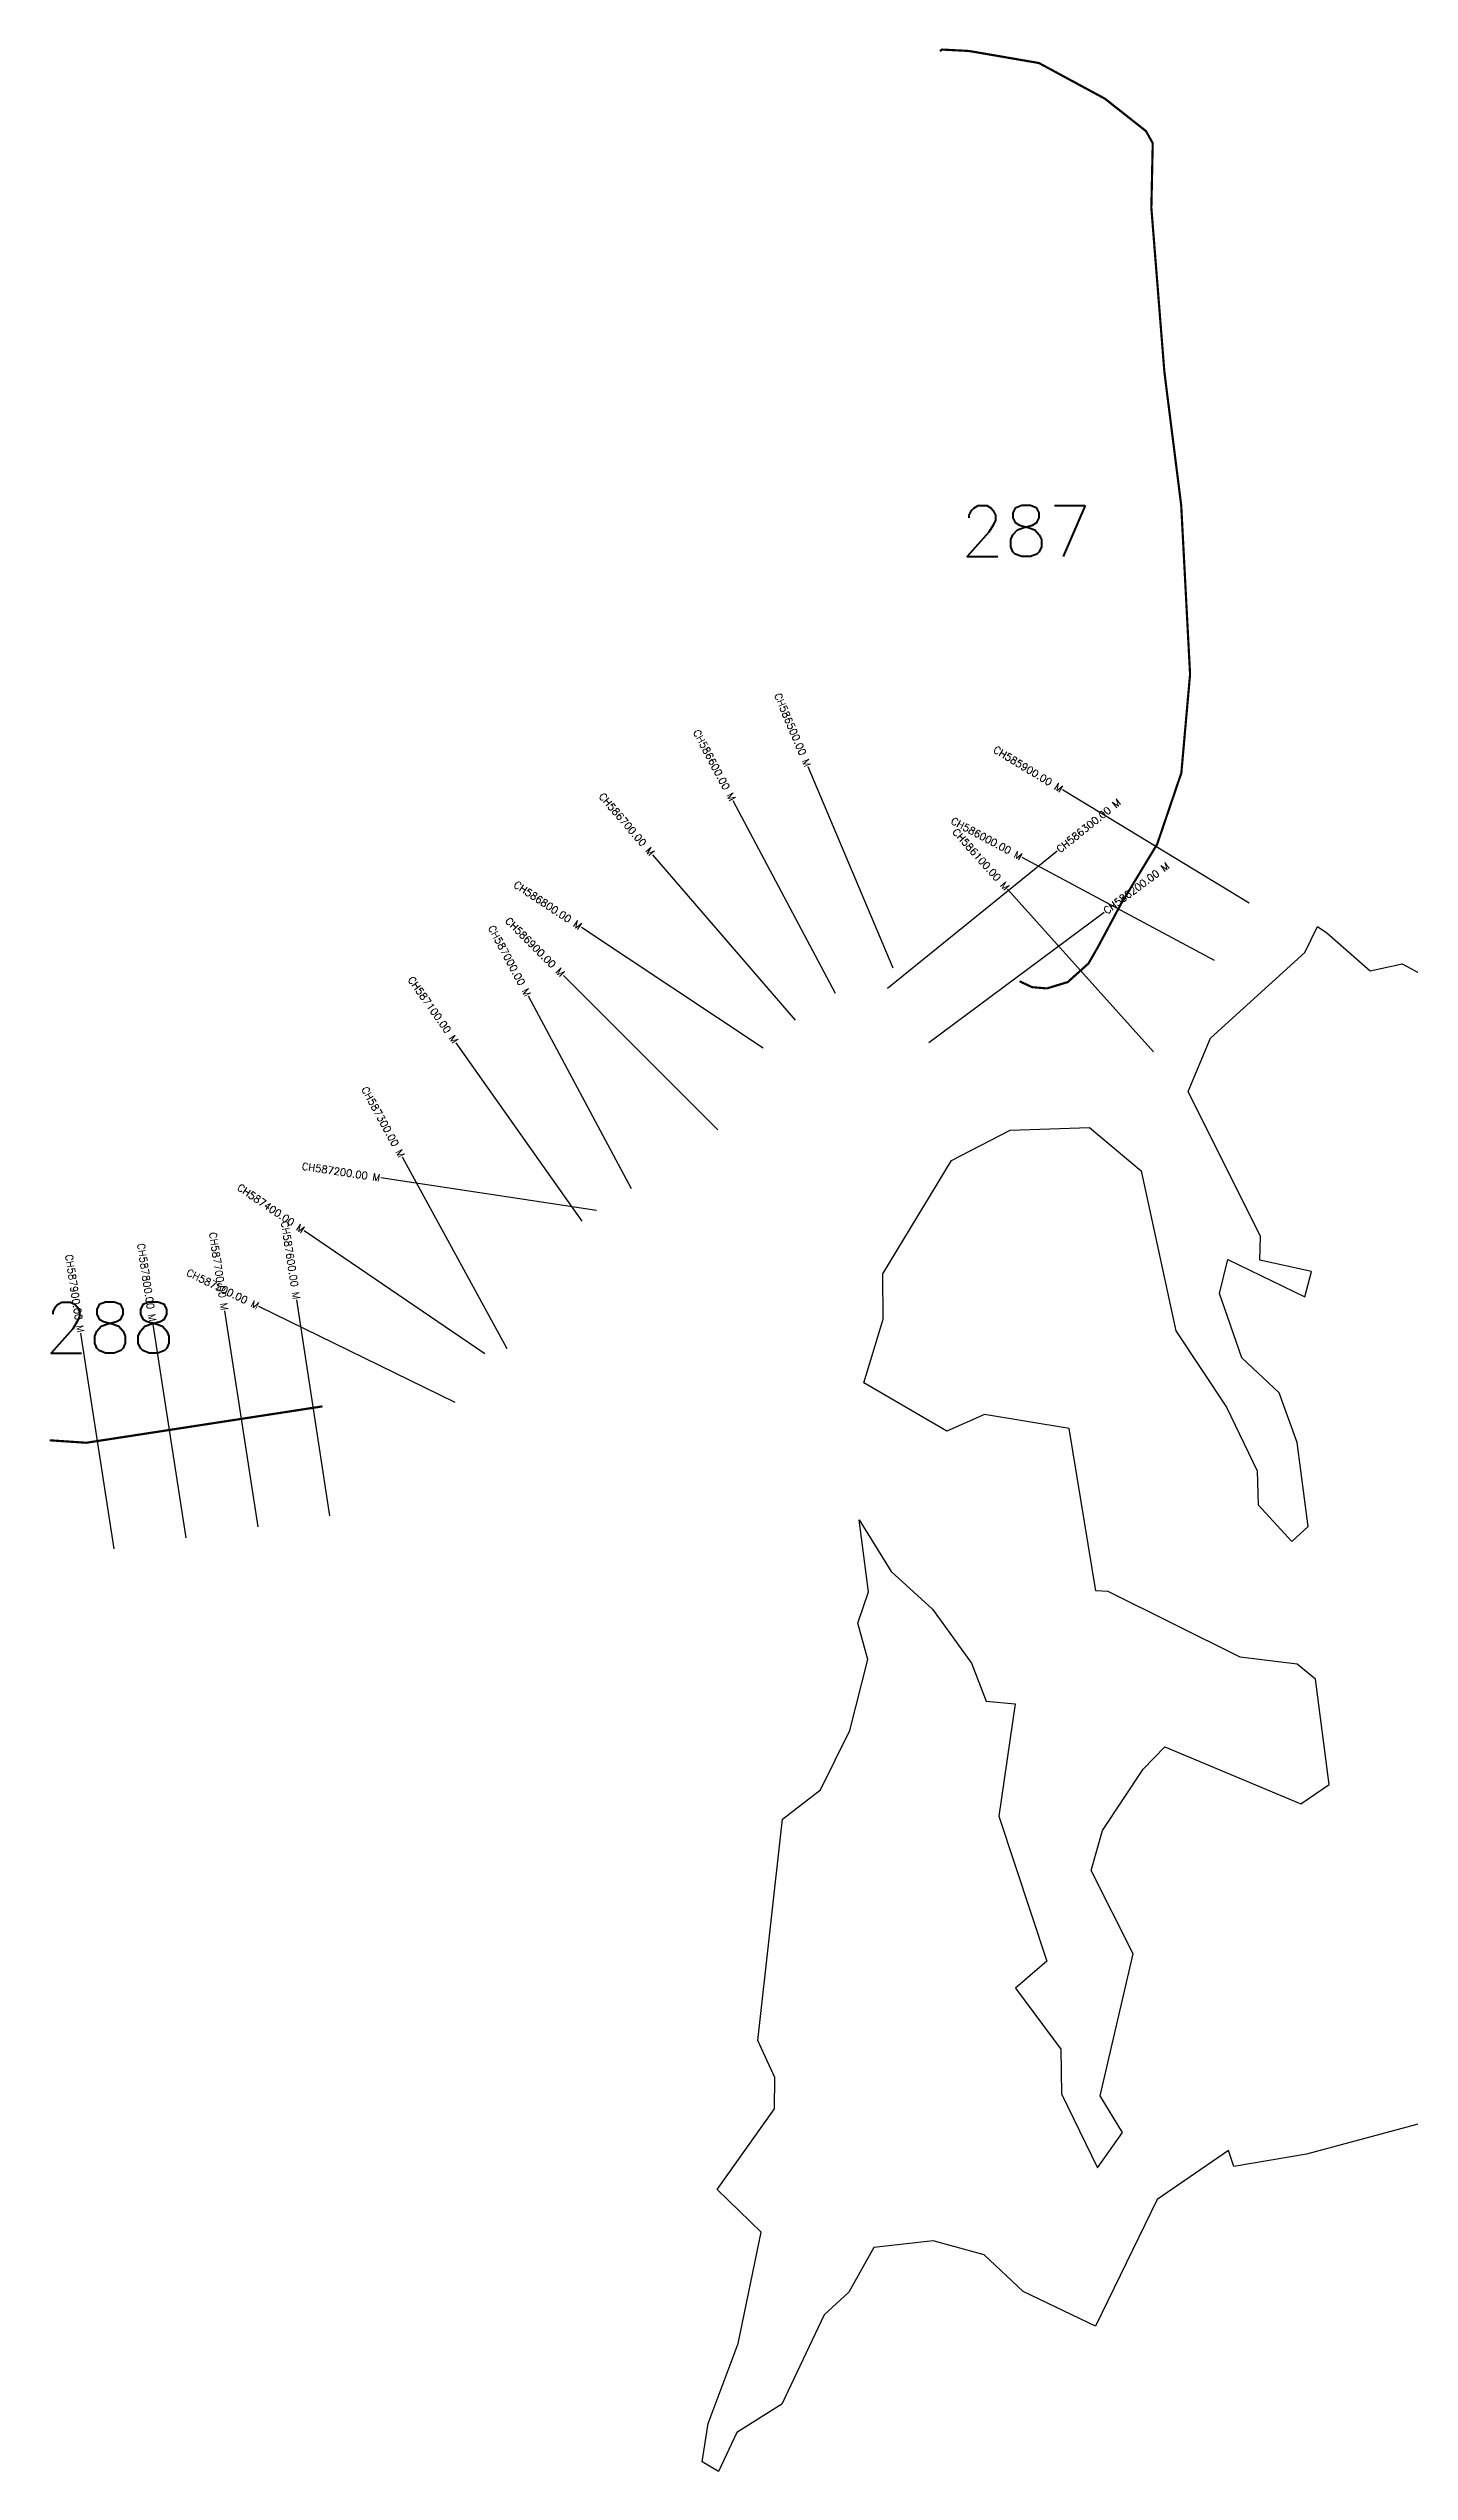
# Model space of a CAD drawing. Header units: metres. Extents: x 320261 to 326370, y 1835241 to 1838570.
# Drawn here: x 322629 to 324499, y 1835241 to 1838570 of the extents above; entities that cross this region are included whole.
import ezdxf
from ezdxf.enums import TextEntityAlignment as Align

# ---------------------------------------------------------------- set-up
doc = ezdxf.new("R2010")
doc.units = ezdxf.units.M
for name, color, linetype in [('CS', 134, 'Continuous'), ('CSMark', 6, 'Continuous'), ('NATURALLY PROTECTED', 3, 'Continuous')]:
    doc.layers.add(name, color=color, linetype=linetype)
doc.styles.get("Standard").update_dxf_attribs({"font": 'simplex.shx'})

msp = doc.modelspace()

# ---------------------------------------------------------------- linework, layer by layer
at = {"color": 6, "flags": 128}
msp.add_lwpolyline([(324598, 1835741.5), (324358, 1835676.8), (324258, 1835660), (324250.4, 1835681.8), (324152.7, 1835614.5), (324067.6, 1835440.5), (323968.6, 1835488.3), (323914.6, 1835538.6), (323844.7, 1835557.7), (323763.1, 1835548.7), (323728.8, 1835487.5), (323695.1, 1835456.1), (323636.6, 1835333.5), (323575, 1835294.4), (323549.8, 1835240.9), (323527.3, 1835254.2), (323535.3, 1835306.7), (323576.7, 1835416.8), (323608.2, 1835569.5), (323547.9, 1835628.2), (323626.6, 1835739.1), (323627.2, 1835782), (323603.6, 1835833.1), (323637.6, 1836136.9), (323689.7, 1836177.3), (323730.1, 1836258.8), (323754.7, 1836356.3), (323741, 1836406.5), (323756, 1836449.5), (323743, 1836548.3), (323786.9, 1836477.4), (323844, 1836425.6), (323897.2, 1836351.4), (323917.5, 1836299.3), (323957.6, 1836295.6), (323934.8, 1836141.1), (324000.8, 1835941.9), (323958, 1835905.1), (324020.4, 1835821.3), (324021.2, 1835759.8), (324070.4, 1835658), (324105, 1835706.4), (324074.2, 1835756.9), (324119.6, 1835952.2), (324062, 1836066.6), (324077.4, 1836121.5), (324133.3, 1836205.9), (324163.3, 1836236.6), (324349.9, 1836158.1), (324389.1, 1836184.9), (324370.1, 1836329.5), (324344.8, 1836350.1), (324266.7, 1836359.7), (324085.4, 1836449.8), (324068.5, 1836450.9), (324031.6, 1836673.7), (323915.4, 1836693), (323863.6, 1836670.3), (323749.4, 1836736.6), (323776.2, 1836824.1), (323775.5, 1836886.3), (323869.7, 1837042), (323950.4, 1837083.5), (324059.6, 1837087.3), (324130.7, 1837027.7), (324178.4, 1836807.8), (324248.1, 1836703.3), (324289.8, 1836615.5), (324291.2, 1836568.8), (324337.7, 1836518.5), (324360.1, 1836539.2), (324345, 1836654.7), (324320.4, 1836722.9), (324268.8, 1836770.8), (324238.4, 1836859.2), (324249.7, 1836905.8), (324355.5, 1836854.7), (324364.8, 1836889.7), (324293.7, 1836905.1), (324294.5, 1836937.7), (324195.4, 1837136.9), (324226, 1837210.1), (324355.4, 1837327.7), (324372.9, 1837363.3), (324385.7, 1837354.7), (324445.3, 1837302.5), (324489.5, 1837312.3), (324518.3, 1837296.5)], dxfattribs=at)
at = {"layer": 'CS'}
for p, q in [((323789.6, 1837306.2), (323673.1, 1837582.6)), ((324278.9, 1837395.5), (324022.4, 1837551.1)), ((323710.3, 1837271.2), (323569.9, 1837536.3)), ((323655.4, 1837234.7), (323459.6, 1837462.1)), ((323781.8, 1837278.9), (324015.3, 1837467.3)), ((324231.5, 1837316.9), (323966.9, 1837458.3)), ((324147.5, 1837191.3), (323947.1, 1837414.6)), ((323838.9, 1837204.2), (324079.7, 1837383.1)), ((323611.2, 1837196.3), (323361.2, 1837362.1)), ((323548.6, 1837084.1), (323336.5, 1837296.3)), ((323430.3, 1837003.2), (323288.7, 1837267.7)), ((323362.2, 1836958.6), (323189.3, 1837203.7)), ((323259.1, 1836783.1), (323115.3, 1837046.4)), ((323382.1, 1836973.2), (323085.5, 1837018)), ((323228.4, 1836776.6), (322980.3, 1836945.2)), ((323187.7, 1836709.7), (322918, 1836841.2)), ((323015.7, 1836554), (322970, 1836850.5)), ((322818, 1836523.5), (322772.3, 1836820)), ((322916.8, 1836538.8), (322871.2, 1836835.3)), ((322719.2, 1836508.3), (322673.5, 1836804.8))]:
    msp.add_line(p, q, dxfattribs=at)
at = {"layer": 'NATURALLY PROTECTED', "const_width": 3, "flags": 128}
for points in [[(323854, 1838566.1), (323856.8, 1838568.2), (323893.8, 1838566.3), (323990.1, 1838549.7), (324080.8, 1838500.7), (324137.2, 1838456.2), (324146.5, 1838439.6), (324144.6, 1838350.8), (324154.8, 1838222.2), (324162.5, 1838125.2), (324185.6, 1837942.3), (324197.8, 1837709.9), (324185.8, 1837574.4), (324152.6, 1837476.6), (324103.1, 1837394.9), (324071, 1837334.9), (324058.2, 1837312.7), (324029.7, 1837287.1), (324001.1, 1837278.4), (323980.7, 1837280.1), (323963.5, 1837288.2)], [(323005.4, 1836704.2), (322680.7, 1836654.2), (322630.3, 1836657.6)]]:
    msp.add_lwpolyline(points, dxfattribs=at)

# ---------------------------------------------------------------- texts
at = {"char_height": 70, "attachment_point": 1}
for s, insert in [('287', (323882.4, 1837941.7)), ('288', (322623.3, 1836847.5))]:
    msp.add_mtext_dynamic_manual_height_columns(s, width=95.172, gutter_width=1, heights=[0], dxfattribs=dict(at, insert=insert))
at = {"layer": 'CSMark'}
for s, rotation, p in [('CH586500.00 M', 292.841, (323672.7, 1837583.5)), ('CH586600.00 M', 297.9083, (323569.4, 1837537.1)), ('CH585900.00 M', 328.7633, (324021.6, 1837551.6)), ('CH586700.00 M', 310.7275, (323459, 1837462.8)), ('CH586000.00 M', 331.8922, (323966, 1837458.7)), ('CH586100.00 M', 311.9081, (323946.5, 1837415.3)), ('CH586800.00 M', 326.4499, (323360.3, 1837362.7)), ('CH586900.00 M', 314.9857, (323335.8, 1837297)), ('CH587000.00 M', 298.1674, (323288.2, 1837268.5)), ('CH587100.00 M', 305.2046, (323188.7, 1837204.5)), ('CH587300.00 M', 298.6454, (323114.8, 1837047.3)), ('CH587400.00 M', 325.8005, (322979.5, 1836945.7)), ('CH587200.00 M', 351.3995, (323084.5, 1837018.2)), ('CH587700.00 M', 278.7558, (322871, 1836836.3)), ('CH587600.00 M', 278.7558, (322969.9, 1836851.5)), ('CH587900.00 M', 278.7558, (322673.3, 1836805.8)), ('CH587800.00 M', 278.7558, (322772.2, 1836821)), ('CH587500.00 M', 334, (322917.1, 1836841.6))]:
    msp.add_text(s, height=10, rotation=rotation, dxfattribs=at).set_placement(p, align=Align.MIDDLE_RIGHT)
for s, rotation, p in [('CH586300.00 M', 38.8866, (324016.1, 1837467.9)), ('CH586200.00 M', 36.6094, (324080.5, 1837383.7))]:
    msp.add_text(s, height=10, rotation=rotation, dxfattribs=at).set_placement(p, align=Align.MIDDLE_LEFT)

doc.saveas('drawing.dxf')
